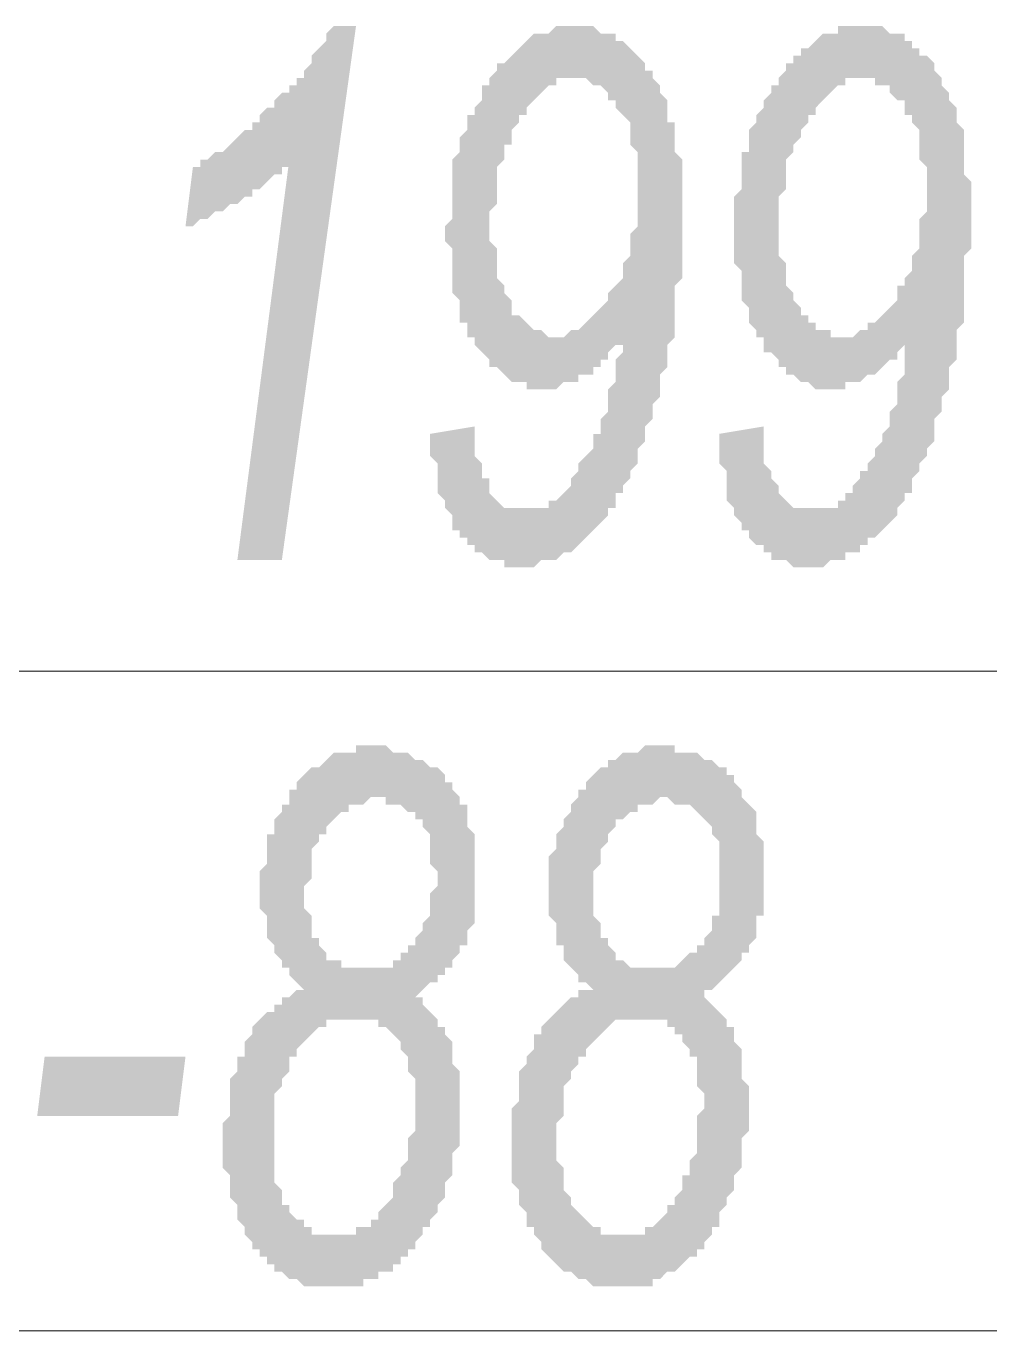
# Model space of a CAD drawing. Header units: millimetres. Extents: x 1372 to 666090, y 1285 to 31551.
# Drawn here: x 630292 to 630834, y 21147 to 21881 of the extents above; entities that cross this region are included whole.
import ezdxf

# ---------------------------------------------------------------- set-up
doc = ezdxf.new("R2010")
doc.units = ezdxf.units.MM
doc.layers.add('PDF _0', color=7, linetype='Continuous')
doc.layers.add('PDF _75-АЗ Штамп', color=7, linetype='Continuous')

msp = doc.modelspace()

# ---------------------------------------------------------------- hatches: boundary and pattern name
at = {"layer": 'PDF _75-АЗ Штамп', "transparency": 33554559}
msp.add_hatch(color=256, dxfattribs=at).paths.add_polyline_path([(630411.1, 21580.34), (630440.3, 21805.59), (630440.3, 21805.59), (630440.3, 21801.42), (630436.13, 21801.42), (630436.13, 21797.25), (630431.95, 21797.25), (630427.78, 21793.08), (630427.78, 21793.08), (630423.61, 21788.91), (630423.61, 21788.91), (630419.44, 21788.91), (630419.44, 21784.74), (630415.27, 21784.74), (630411.1, 21780.57), (630411.1, 21780.57), (630406.93, 21780.57), (630402.75, 21776.39), (630402.75, 21776.39), (630398.58, 21776.39), (630394.41, 21772.22), (630390.24, 21772.22), (630390.24, 21772.22), (630386.07, 21768.05), (630381.9, 21768.05), (630386.07, 21801.42), (630390.24, 21801.42), (630390.24, 21805.59), (630394.41, 21805.59), (630398.58, 21809.77), (630398.58, 21809.77), (630402.75, 21809.77), (630406.93, 21813.94), (630406.93, 21813.94), (630411.1, 21818.11), (630411.1, 21818.11), (630415.27, 21822.28), (630419.44, 21822.28), (630419.44, 21826.45), (630423.61, 21826.45), (630423.61, 21830.62), (630427.78, 21834.79), (630431.95, 21834.79), (630431.95, 21838.97), (630436.13, 21843.14), (630440.3, 21843.14), (630440.3, 21847.31), (630444.47, 21847.31), (630444.47, 21851.48), (630448.64, 21851.48), (630448.64, 21855.65), (630452.81, 21859.82), (630452.81, 21859.82), (630452.81, 21859.82), (630452.81, 21863.99), (630456.98, 21868.17), (630456.98, 21868.17), (630461.15, 21872.34), (630461.15, 21876.51), (630465.33, 21880.68), (630465.33, 21880.68), (630477.84, 21880.68), (630436.13, 21580.34)])
h = msp.add_hatch(color=256, dxfattribs=at)
h.paths.add_polyline_path([(630519.55, 21651.25), (630544.58, 21655.42), (630544.58, 21647.08), (630544.58, 21642.91), (630544.58, 21638.74), (630548.75, 21634.57), (630548.75, 21630.4), (630548.75, 21626.22), (630552.92, 21626.22), (630552.92, 21622.05), (630552.92, 21617.88), (630552.92, 21617.88), (630557.1, 21613.71), (630557.1, 21613.71), (630561.27, 21609.54), (630565.44, 21609.54), (630565.44, 21609.54), (630569.61, 21609.54), (630573.78, 21609.54), (630573.78, 21609.54), (630573.78, 21609.54), (630577.95, 21609.54), (630582.12, 21609.54), (630582.12, 21609.54), (630586.3, 21609.54), (630586.3, 21613.71), (630590.47, 21613.71), (630594.64, 21617.88), (630594.64, 21617.88), (630598.81, 21622.05), (630598.81, 21626.22), (630602.98, 21630.4), (630602.98, 21630.4), (630602.98, 21634.57), (630607.15, 21638.74), (630607.15, 21638.74), (630611.32, 21642.91), (630611.32, 21647.08), (630611.32, 21651.25), (630615.5, 21651.25), (630615.5, 21655.42), (630615.5, 21659.6), (630619.67, 21663.77), (630619.67, 21667.94), (630619.67, 21672.11), (630619.67, 21676.28), (630623.84, 21680.45), (630623.84, 21684.62), (630623.84, 21688.8), (630623.84, 21692.97), (630628.01, 21697.14), (630628.01, 21701.31), (630628.01, 21701.31), (630623.84, 21701.31), (630619.67, 21697.14), (630619.67, 21692.97), (630615.5, 21692.97), (630615.5, 21688.8), (630611.32, 21688.8), (630611.32, 21684.62), (630607.15, 21684.62), (630602.98, 21684.62), (630602.98, 21684.62), (630602.98, 21680.45), (630598.81, 21680.45), (630594.64, 21680.45), (630594.64, 21680.45), (630590.47, 21676.28), (630586.3, 21676.28), (630586.3, 21676.28), (630582.12, 21676.28), (630582.12, 21676.28), (630577.95, 21676.28), (630573.78, 21676.28), (630573.78, 21680.45), (630569.61, 21680.45), (630565.44, 21680.45), (630565.44, 21680.45), (630561.27, 21684.62), (630561.27, 21684.62), (630557.1, 21688.8), (630552.92, 21688.8), (630552.92, 21692.97), (630548.75, 21697.14), (630548.75, 21697.14), (630548.75, 21697.14), (630544.58, 21701.31), (630544.58, 21705.48), (630540.41, 21705.48), (630540.41, 21709.65), (630540.41, 21713.82), (630536.24, 21713.82), (630536.24, 21718), (630536.24, 21722.17), (630536.24, 21726.34), (630532.07, 21730.51), (630532.07, 21734.68), (630532.07, 21738.85), (630532.07, 21743.02), (630532.07, 21747.2), (630532.07, 21751.37), (630532.07, 21755.54), (630527.9, 21759.71), (630527.9, 21763.88), (630527.9, 21763.88), (630527.9, 21768.05), (630532.07, 21772.22), (630532.07, 21776.39), (630532.07, 21780.57), (630532.07, 21784.74), (630532.07, 21788.91), (630532.07, 21793.08), (630532.07, 21797.25), (630532.07, 21801.42), (630532.07, 21805.59), (630536.24, 21809.77), (630536.24, 21809.77), (630536.24, 21813.94), (630536.24, 21818.11), (630540.41, 21822.28), (630540.41, 21826.45), (630540.41, 21830.62), (630544.58, 21830.62), (630544.58, 21834.79), (630548.75, 21838.97), (630548.75, 21843.14), (630548.75, 21847.31), (630552.92, 21847.31), (630552.92, 21851.48), (630552.92, 21851.48), (630557.1, 21855.65), (630557.1, 21859.82), (630561.27, 21859.82), (630565.44, 21863.99), (630565.44, 21863.99), (630569.61, 21868.17), (630569.61, 21868.17), (630573.78, 21872.34), (630573.78, 21872.34), (630577.95, 21876.51), (630582.12, 21876.51), (630582.12, 21876.51), (630586.3, 21876.51), (630590.47, 21880.68), (630590.47, 21880.68), (630594.64, 21880.68), (630598.81, 21880.68), (630598.81, 21880.68), (630602.98, 21880.68), (630602.98, 21880.68), (630607.15, 21880.68), (630611.32, 21880.68), (630611.32, 21880.68), (630615.5, 21876.51), (630619.67, 21876.51), (630619.67, 21876.51), (630623.84, 21876.51), (630623.84, 21872.34), (630628.01, 21872.34), (630632.18, 21868.17), (630632.18, 21868.17), (630636.35, 21863.99), (630636.35, 21863.99), (630640.52, 21859.82), (630640.52, 21855.65), (630644.7, 21855.65), (630644.7, 21851.48), (630644.7, 21851.48), (630648.87, 21847.31), (630648.87, 21843.14), (630648.87, 21843.14), (630653.04, 21838.97), (630653.04, 21834.79), (630653.04, 21830.62), (630653.04, 21826.45), (630657.21, 21826.45), (630657.21, 21822.28), (630657.21, 21818.11), (630657.21, 21813.94), (630657.21, 21809.77), (630661.38, 21805.59), (630661.38, 21801.42), (630661.38, 21797.25), (630661.38, 21793.08), (630661.38, 21788.91), (630661.38, 21784.74), (630661.38, 21776.39), (630661.38, 21776.39), (630661.38, 21772.22), (630661.38, 21768.05), (630661.38, 21763.88), (630661.38, 21759.71), (630661.38, 21755.54), (630661.38, 21751.37), (630661.38, 21747.2), (630661.38, 21743.02), (630661.38, 21738.85), (630657.21, 21734.68), (630657.21, 21730.51), (630657.21, 21726.34), (630657.21, 21722.17), (630657.21, 21718), (630657.21, 21713.82), (630657.21, 21709.65), (630657.21, 21705.48), (630653.04, 21701.31), (630653.04, 21697.14), (630653.04, 21692.97), (630653.04, 21692.97), (630653.04, 21688.8), (630648.87, 21684.62), (630648.87, 21680.45), (630648.87, 21676.28), (630648.87, 21672.11), (630644.7, 21667.94), (630644.7, 21663.77), (630644.7, 21659.6), (630640.52, 21655.42), (630640.52, 21651.25), (630640.52, 21647.08), (630636.35, 21642.91), (630636.35, 21638.74), (630636.35, 21634.57), (630632.18, 21630.4), (630632.18, 21630.4), (630632.18, 21626.22), (630628.01, 21622.05), (630628.01, 21617.88), (630623.84, 21617.88), (630623.84, 21613.71), (630623.84, 21609.54), (630619.67, 21609.54), (630619.67, 21605.37), (630615.5, 21601.2), (630615.5, 21601.2), (630611.32, 21597.03), (630611.32, 21597.03), (630611.32, 21597.03), (630607.15, 21592.85), (630607.15, 21592.85), (630602.98, 21588.68), (630602.98, 21588.68), (630598.81, 21584.51), (630594.64, 21584.51), (630594.64, 21584.51), (630590.47, 21580.34), (630586.3, 21580.34), (630586.3, 21580.34), (630582.12, 21580.34), (630577.95, 21576.17), (630577.95, 21576.17), (630573.78, 21576.17), (630569.61, 21576.17), (630569.61, 21576.17), (630569.61, 21576.17), (630565.44, 21576.17), (630561.27, 21576.17), (630561.27, 21580.34), (630557.1, 21580.34), (630552.92, 21580.34), (630552.92, 21580.34), (630548.75, 21584.51), (630544.58, 21584.51), (630544.58, 21588.68), (630540.41, 21588.68), (630540.41, 21592.85), (630536.24, 21592.85), (630536.24, 21597.03), (630532.07, 21597.03), (630532.07, 21601.2), (630532.07, 21605.37), (630527.9, 21609.54), (630527.9, 21609.54), (630527.9, 21613.71), (630523.72, 21617.88), (630523.72, 21622.05), (630523.72, 21626.22), (630523.72, 21630.4), (630523.72, 21634.57), (630519.55, 21638.74), (630519.55, 21642.91), (630519.55, 21647.08), (630519.55, 21651.25)], flags=0)
h.paths.add_polyline_path([(630552.92, 21768.05), (630552.92, 21763.88), (630552.92, 21759.71), (630557.1, 21755.54), (630557.1, 21751.37), (630557.1, 21747.2), (630557.1, 21743.02), (630557.1, 21738.85), (630561.27, 21734.68), (630561.27, 21730.51), (630561.27, 21730.51), (630565.44, 21726.34), (630565.44, 21722.17), (630565.44, 21718), (630569.61, 21718), (630573.78, 21713.82), (630573.78, 21713.82), (630577.95, 21709.65), (630577.95, 21709.65), (630582.12, 21709.65), (630586.3, 21705.48), (630586.3, 21705.48), (630590.47, 21705.48), (630590.47, 21705.48), (630590.47, 21705.48), (630594.64, 21705.48), (630598.81, 21709.65), (630598.81, 21709.65), (630602.98, 21709.65), (630607.15, 21713.82), (630607.15, 21713.82), (630611.32, 21718), (630611.32, 21718), (630615.5, 21722.17), (630615.5, 21722.17), (630619.67, 21726.34), (630619.67, 21730.51), (630623.84, 21734.68), (630623.84, 21734.68), (630628.01, 21738.85), (630628.01, 21743.02), (630628.01, 21747.2), (630632.18, 21751.37), (630632.18, 21755.54), (630632.18, 21759.71), (630632.18, 21763.88), (630636.35, 21768.05), (630636.35, 21772.22), (630636.35, 21776.39), (630636.35, 21780.57), (630636.35, 21784.74), (630636.35, 21788.91), (630636.35, 21788.91), (630636.35, 21793.08), (630636.35, 21797.25), (630636.35, 21801.42), (630636.35, 21805.59), (630636.35, 21809.77), (630632.18, 21813.94), (630632.18, 21818.11), (630632.18, 21822.28), (630632.18, 21826.45), (630628.01, 21830.62), (630628.01, 21830.62), (630623.84, 21834.79), (630623.84, 21838.97), (630619.67, 21838.97), (630619.67, 21843.14), (630619.67, 21843.14), (630615.5, 21847.31), (630611.32, 21847.31), (630611.32, 21847.31), (630607.15, 21851.48), (630602.98, 21851.48), (630602.98, 21851.48), (630598.81, 21851.48), (630598.81, 21851.48), (630594.64, 21851.48), (630590.47, 21851.48), (630590.47, 21847.31), (630586.3, 21847.31), (630582.12, 21843.14), (630582.12, 21843.14), (630582.12, 21843.14), (630577.95, 21838.97), (630577.95, 21838.97), (630573.78, 21834.79), (630573.78, 21830.62), (630569.61, 21830.62), (630569.61, 21826.45), (630569.61, 21826.45), (630565.44, 21822.28), (630565.44, 21818.11), (630565.44, 21813.94), (630561.27, 21813.94), (630561.27, 21809.77), (630561.27, 21805.59), (630557.1, 21801.42), (630557.1, 21797.25), (630557.1, 21793.08), (630557.1, 21788.91), (630557.1, 21784.74), (630557.1, 21780.57), (630552.92, 21776.39), (630552.92, 21772.22), (630552.92, 21768.05), (630552.92, 21768.05)], flags=0)
h = msp.add_hatch(color=256, dxfattribs=at)
h.paths.add_polyline_path([(630682.24, 21651.25), (630707.27, 21655.42), (630707.27, 21647.08), (630707.27, 21642.91), (630707.27, 21638.74), (630707.27, 21634.57), (630711.44, 21630.4), (630711.44, 21626.22), (630711.44, 21626.22), (630715.61, 21622.05), (630715.61, 21617.88), (630715.61, 21617.88), (630719.78, 21613.71), (630719.78, 21613.71), (630723.95, 21609.54), (630723.95, 21609.54), (630728.12, 21609.54), (630732.29, 21609.54), (630732.29, 21609.54), (630732.29, 21609.54), (630736.47, 21609.54), (630740.64, 21609.54), (630740.64, 21609.54), (630744.81, 21609.54), (630748.98, 21609.54), (630748.98, 21613.71), (630753.15, 21613.71), (630753.15, 21617.88), (630757.32, 21617.88), (630757.32, 21622.05), (630761.49, 21626.22), (630761.49, 21630.4), (630765.67, 21630.4), (630765.67, 21634.57), (630769.84, 21638.74), (630769.84, 21638.74), (630769.84, 21642.91), (630774.01, 21647.08), (630774.01, 21651.25), (630774.01, 21651.25), (630778.18, 21655.42), (630778.18, 21659.6), (630778.18, 21663.77), (630782.35, 21667.94), (630782.35, 21672.11), (630782.35, 21676.28), (630782.35, 21680.45), (630786.52, 21684.62), (630786.52, 21688.8), (630786.52, 21692.97), (630786.52, 21697.14), (630786.52, 21701.31), (630790.69, 21701.31), (630786.52, 21701.31), (630782.35, 21697.14), (630782.35, 21692.97), (630778.18, 21692.97), (630774.01, 21688.8), (630774.01, 21688.8), (630769.84, 21684.62), (630769.84, 21684.62), (630765.67, 21684.62), (630765.67, 21684.62), (630761.49, 21680.45), (630761.49, 21680.45), (630757.32, 21680.45), (630753.15, 21680.45), (630753.15, 21676.28), (630748.98, 21676.28), (630744.81, 21676.28), (630744.81, 21676.28), (630740.64, 21676.28), (630740.64, 21676.28), (630736.47, 21676.28), (630732.29, 21680.45), (630732.29, 21680.45), (630728.12, 21680.45), (630728.12, 21680.45), (630723.95, 21684.62), (630719.78, 21684.62), (630719.78, 21688.8), (630715.61, 21688.8), (630715.61, 21692.97), (630711.44, 21697.14), (630711.44, 21697.14), (630707.27, 21697.14), (630707.27, 21701.31), (630707.27, 21705.48), (630703.09, 21705.48), (630703.09, 21709.65), (630698.92, 21713.82), (630698.92, 21713.82), (630698.92, 21718), (630698.92, 21722.17), (630694.75, 21726.34), (630694.75, 21730.51), (630694.75, 21734.68), (630694.75, 21738.85), (630694.75, 21743.02), (630690.58, 21747.2), (630690.58, 21751.37), (630690.58, 21755.54), (630690.58, 21759.71), (630690.58, 21763.88), (630690.58, 21763.88), (630690.58, 21768.05), (630690.58, 21772.22), (630690.58, 21776.39), (630690.58, 21780.57), (630690.58, 21784.74), (630694.75, 21788.91), (630694.75, 21793.08), (630694.75, 21797.25), (630694.75, 21801.42), (630694.75, 21805.59), (630694.75, 21809.77), (630698.92, 21809.77), (630698.92, 21813.94), (630698.92, 21818.11), (630698.92, 21822.28), (630703.09, 21826.45), (630703.09, 21830.62), (630703.09, 21830.62), (630707.27, 21834.79), (630707.27, 21838.97), (630711.44, 21843.14), (630711.44, 21847.31), (630715.61, 21847.31), (630715.61, 21851.48), (630715.61, 21851.48), (630719.78, 21855.65), (630719.78, 21859.82), (630723.95, 21859.82), (630723.95, 21863.99), (630728.12, 21863.99), (630728.12, 21868.17), (630732.29, 21868.17), (630736.47, 21872.34), (630736.47, 21872.34), (630740.64, 21876.51), (630740.64, 21876.51), (630744.81, 21876.51), (630748.98, 21876.51), (630748.98, 21880.68), (630753.15, 21880.68), (630757.32, 21880.68), (630757.32, 21880.68), (630761.49, 21880.68), (630761.49, 21880.68), (630765.67, 21880.68), (630769.84, 21880.68), (630769.84, 21880.68), (630774.01, 21880.68), (630778.18, 21876.51), (630778.18, 21876.51), (630782.35, 21876.51), (630786.52, 21876.51), (630786.52, 21872.34), (630790.69, 21872.34), (630790.69, 21868.17), (630794.87, 21868.17), (630794.87, 21863.99), (630799.04, 21863.99), (630803.21, 21859.82), (630803.21, 21855.65), (630803.21, 21855.65), (630807.38, 21851.48), (630807.38, 21851.48), (630807.38, 21847.31), (630811.55, 21843.14), (630811.55, 21843.14), (630811.55, 21838.97), (630815.72, 21834.79), (630815.72, 21830.62), (630815.72, 21826.45), (630815.72, 21826.45), (630819.89, 21822.28), (630819.89, 21818.11), (630819.89, 21813.94), (630819.89, 21809.77), (630819.89, 21805.59), (630819.89, 21801.42), (630819.89, 21797.25), (630824.06, 21793.08), (630824.06, 21788.91), (630824.06, 21784.74), (630824.06, 21776.39), (630824.06, 21776.39), (630824.06, 21772.22), (630824.06, 21768.05), (630824.06, 21763.88), (630824.06, 21759.71), (630824.06, 21755.54), (630819.89, 21751.37), (630819.89, 21747.2), (630819.89, 21743.02), (630819.89, 21738.85), (630819.89, 21734.68), (630819.89, 21730.51), (630819.89, 21726.34), (630819.89, 21722.17), (630819.89, 21718), (630819.89, 21713.82), (630815.72, 21709.65), (630815.72, 21705.48), (630815.72, 21701.31), (630815.72, 21697.14), (630815.72, 21692.97), (630815.72, 21692.97), (630811.55, 21688.8), (630811.55, 21684.62), (630811.55, 21680.45), (630811.55, 21676.28), (630807.38, 21672.11), (630807.38, 21667.94), (630807.38, 21663.77), (630803.21, 21659.6), (630803.21, 21655.42), (630803.21, 21651.25), (630803.21, 21647.08), (630799.04, 21642.91), (630799.04, 21638.74), (630794.87, 21634.57), (630794.87, 21630.4), (630794.87, 21630.4), (630790.69, 21626.22), (630790.69, 21622.05), (630790.69, 21617.88), (630786.52, 21617.88), (630786.52, 21613.71), (630782.35, 21609.54), (630782.35, 21609.54), (630782.35, 21605.37), (630778.18, 21601.2), (630778.18, 21601.2), (630774.01, 21597.03), (630774.01, 21597.03), (630774.01, 21597.03), (630769.84, 21592.85), (630765.67, 21592.85), (630765.67, 21588.68), (630761.49, 21588.68), (630761.49, 21584.51), (630757.32, 21584.51), (630753.15, 21584.51), (630753.15, 21580.34), (630748.98, 21580.34), (630748.98, 21580.34), (630744.81, 21580.34), (630740.64, 21576.17), (630740.64, 21576.17), (630736.47, 21576.17), (630732.29, 21576.17), (630732.29, 21576.17), (630728.12, 21576.17), (630728.12, 21576.17), (630723.95, 21576.17), (630719.78, 21580.34), (630719.78, 21580.34), (630715.61, 21580.34), (630711.44, 21580.34), (630711.44, 21584.51), (630707.27, 21584.51), (630707.27, 21588.68), (630703.09, 21588.68), (630698.92, 21592.85), (630698.92, 21592.85), (630698.92, 21597.03), (630694.75, 21597.03), (630694.75, 21601.2), (630690.58, 21605.37), (630690.58, 21609.54), (630690.58, 21609.54), (630686.41, 21613.71), (630686.41, 21617.88), (630686.41, 21622.05), (630686.41, 21626.22), (630686.41, 21630.4), (630682.24, 21634.57), (630682.24, 21638.74), (630682.24, 21642.91), (630682.24, 21647.08), (630682.24, 21651.25)], flags=0)
h.paths.add_polyline_path([(630715.61, 21768.05), (630715.61, 21763.88), (630715.61, 21759.71), (630715.61, 21755.54), (630715.61, 21751.37), (630719.78, 21747.2), (630719.78, 21743.02), (630719.78, 21738.85), (630719.78, 21734.68), (630723.95, 21730.51), (630723.95, 21730.51), (630723.95, 21726.34), (630728.12, 21722.17), (630728.12, 21718), (630732.29, 21718), (630732.29, 21713.82), (630736.47, 21713.82), (630736.47, 21709.65), (630740.64, 21709.65), (630744.81, 21709.65), (630744.81, 21705.48), (630748.98, 21705.48), (630753.15, 21705.48), (630753.15, 21705.48), (630753.15, 21705.48), (630757.32, 21705.48), (630761.49, 21709.65), (630761.49, 21709.65), (630765.67, 21709.65), (630765.67, 21713.82), (630769.84, 21713.82), (630774.01, 21718), (630774.01, 21718), (630778.18, 21722.17), (630778.18, 21722.17), (630782.35, 21726.34), (630782.35, 21730.51), (630782.35, 21734.68), (630786.52, 21734.68), (630786.52, 21738.85), (630790.69, 21743.02), (630790.69, 21747.2), (630790.69, 21751.37), (630794.87, 21755.54), (630794.87, 21759.71), (630794.87, 21763.88), (630794.87, 21768.05), (630794.87, 21772.22), (630799.04, 21776.39), (630799.04, 21780.57), (630799.04, 21784.74), (630799.04, 21788.91), (630799.04, 21788.91), (630799.04, 21793.08), (630799.04, 21797.25), (630799.04, 21801.42), (630794.87, 21805.59), (630794.87, 21809.77), (630794.87, 21813.94), (630794.87, 21818.11), (630794.87, 21822.28), (630790.69, 21826.45), (630790.69, 21830.62), (630786.52, 21830.62), (630786.52, 21834.79), (630786.52, 21838.97), (630782.35, 21838.97), (630778.18, 21843.14), (630778.18, 21843.14), (630778.18, 21847.31), (630774.01, 21847.31), (630769.84, 21847.31), (630769.84, 21851.48), (630765.67, 21851.48), (630761.49, 21851.48), (630761.49, 21851.48), (630761.49, 21851.48), (630757.32, 21851.48), (630753.15, 21851.48), (630753.15, 21847.31), (630748.98, 21847.31), (630744.81, 21843.14), (630744.81, 21843.14), (630744.81, 21843.14), (630740.64, 21838.97), (630740.64, 21838.97), (630736.47, 21834.79), (630736.47, 21830.62), (630732.29, 21830.62), (630732.29, 21826.45), (630732.29, 21826.45), (630728.12, 21822.28), (630728.12, 21818.11), (630723.95, 21813.94), (630723.95, 21813.94), (630723.95, 21809.77), (630719.78, 21805.59), (630719.78, 21801.42), (630719.78, 21797.25), (630719.78, 21793.08), (630719.78, 21788.91), (630715.61, 21784.74), (630715.61, 21780.57), (630715.61, 21776.39), (630715.61, 21772.22), (630715.61, 21768.05), (630715.61, 21768.05)], flags=0)
h = msp.add_hatch(color=256, dxfattribs=at)
h.paths.add_polyline_path([(630448.64, 21338.4), (630444.47, 21342.57), (630444.47, 21342.57), (630440.3, 21346.74), (630440.3, 21350.91), (630436.13, 21350.91), (630436.13, 21355.08), (630431.95, 21359.26), (630431.95, 21363.43), (630431.95, 21363.43), (630427.78, 21367.6), (630427.78, 21371.77), (630427.78, 21375.94), (630427.78, 21380.11), (630423.61, 21384.28), (630423.61, 21384.28), (630423.61, 21388.46), (630423.61, 21392.63), (630423.61, 21396.8), (630423.61, 21400.97), (630423.61, 21405.14), (630427.78, 21409.31), (630427.78, 21413.48), (630427.78, 21417.66), (630427.78, 21421.83), (630427.78, 21426), (630431.95, 21426), (630431.95, 21430.17), (630431.95, 21434.34), (630436.13, 21438.51), (630436.13, 21442.68), (630440.3, 21442.68), (630440.3, 21446.85), (630440.3, 21451.03), (630444.47, 21451.03), (630444.47, 21455.2), (630448.64, 21459.37), (630448.64, 21459.37), (630452.81, 21463.54), (630456.98, 21463.54), (630456.98, 21463.54), (630461.15, 21467.71), (630461.15, 21467.71), (630465.33, 21471.88), (630469.5, 21471.88), (630469.5, 21471.88), (630473.67, 21471.88), (630477.84, 21471.88), (630477.84, 21476.05), (630482.01, 21476.05), (630486.18, 21476.05), (630486.18, 21476.05), (630490.35, 21476.05), (630494.53, 21476.05), (630498.7, 21471.88), (630498.7, 21471.88), (630502.87, 21471.88), (630507.04, 21471.88), (630507.04, 21471.88), (630511.21, 21467.71), (630515.38, 21467.71), (630515.38, 21467.71), (630519.55, 21463.54), (630519.55, 21463.54), (630523.72, 21463.54), (630527.9, 21459.37), (630527.9, 21459.37), (630527.9, 21455.2), (630532.07, 21455.2), (630532.07, 21451.03), (630536.24, 21446.85), (630536.24, 21442.68), (630540.41, 21442.68), (630540.41, 21438.51), (630540.41, 21434.34), (630540.41, 21430.17), (630544.58, 21426), (630544.58, 21421.83), (630544.58, 21421.83), (630544.58, 21417.66), (630544.58, 21413.48), (630544.58, 21409.31), (630544.58, 21405.14), (630544.58, 21400.97), (630544.58, 21396.8), (630544.58, 21392.63), (630544.58, 21388.46), (630544.58, 21384.28), (630544.58, 21380.11), (630544.58, 21380.11), (630544.58, 21375.94), (630540.41, 21371.77), (630540.41, 21367.6), (630540.41, 21363.43), (630536.24, 21363.43), (630536.24, 21359.26), (630536.24, 21359.26), (630532.07, 21355.08), (630532.07, 21350.91), (630527.9, 21350.91), (630527.9, 21346.74), (630523.72, 21346.74), (630523.72, 21342.57), (630519.55, 21342.57), (630515.38, 21338.4), (630515.38, 21338.4), (630511.21, 21334.23), (630515.38, 21334.23), (630515.38, 21330.06), (630519.55, 21325.88), (630519.55, 21325.88), (630523.72, 21321.71), (630523.72, 21317.54), (630527.9, 21317.54), (630527.9, 21313.37), (630527.9, 21313.37), (630532.07, 21309.2), (630532.07, 21305.03), (630532.07, 21300.86), (630532.07, 21296.68), (630536.24, 21292.51), (630536.24, 21288.34), (630536.24, 21284.17), (630536.24, 21280), (630536.24, 21275.83), (630536.24, 21271.66), (630536.24, 21267.49), (630536.24, 21263.31), (630536.24, 21263.31), (630536.24, 21259.14), (630536.24, 21254.97), (630536.24, 21250.8), (630532.07, 21246.63), (630532.07, 21242.46), (630532.07, 21238.29), (630532.07, 21234.11), (630527.9, 21229.94), (630527.9, 21225.77), (630527.9, 21225.77), (630527.9, 21221.6), (630523.72, 21217.43), (630523.72, 21213.26), (630519.55, 21209.09), (630519.55, 21204.91), (630515.38, 21204.91), (630515.38, 21200.74), (630515.38, 21200.74), (630511.21, 21196.57), (630511.21, 21192.4), (630507.04, 21192.4), (630507.04, 21188.23), (630502.87, 21188.23), (630502.87, 21184.06), (630498.7, 21184.06), (630498.7, 21179.89), (630494.53, 21179.89), (630490.35, 21179.89), (630490.35, 21175.71), (630486.18, 21175.71), (630482.01, 21175.71), (630482.01, 21171.54), (630477.84, 21171.54), (630473.67, 21171.54), (630473.67, 21171.54), (630469.5, 21171.54), (630465.33, 21171.54), (630465.33, 21171.54), (630461.15, 21171.54), (630456.98, 21171.54), (630452.81, 21171.54), (630452.81, 21171.54), (630448.64, 21171.54), (630444.47, 21175.71), (630444.47, 21175.71), (630440.3, 21175.71), (630436.13, 21179.89), (630436.13, 21179.89), (630431.95, 21179.89), (630431.95, 21184.06), (630427.78, 21184.06), (630427.78, 21188.23), (630423.61, 21188.23), (630423.61, 21192.4), (630419.44, 21192.4), (630419.44, 21196.57), (630415.27, 21200.74), (630415.27, 21204.91), (630415.27, 21204.91), (630411.1, 21209.09), (630411.1, 21213.26), (630411.1, 21217.43), (630406.93, 21221.6), (630406.93, 21225.77), (630406.93, 21225.77), (630406.93, 21229.94), (630406.93, 21234.11), (630402.75, 21238.29), (630402.75, 21242.46), (630402.75, 21246.63), (630402.75, 21250.8), (630402.75, 21254.97), (630402.75, 21259.14), (630402.75, 21263.31), (630406.93, 21267.49), (630406.93, 21271.66), (630406.93, 21275.83), (630406.93, 21280), (630406.93, 21284.17), (630406.93, 21288.34), (630411.1, 21292.51), (630411.1, 21296.68), (630411.1, 21300.86), (630415.27, 21300.86), (630415.27, 21305.03), (630415.27, 21309.2), (630419.44, 21313.37), (630419.44, 21313.37), (630419.44, 21317.54), (630423.61, 21321.71), (630423.61, 21321.71), (630427.78, 21325.88), (630431.95, 21325.88), (630431.95, 21330.06), (630436.13, 21330.06), (630436.13, 21334.23), (630440.3, 21334.23), (630444.47, 21338.4), (630444.47, 21338.4), (630448.64, 21338.4)], flags=0)
h.paths.add_polyline_path([(630448.64, 21392.63), (630448.64, 21388.46), (630448.64, 21384.28), (630452.81, 21380.11), (630452.81, 21375.94), (630452.81, 21371.77), (630452.81, 21367.6), (630456.98, 21367.6), (630456.98, 21363.43), (630456.98, 21363.43), (630461.15, 21359.26), (630461.15, 21355.08), (630465.33, 21355.08), (630469.5, 21355.08), (630469.5, 21350.91), (630473.67, 21350.91), (630477.84, 21350.91), (630477.84, 21350.91), (630482.01, 21350.91), (630482.01, 21350.91), (630486.18, 21350.91), (630490.35, 21350.91), (630490.35, 21350.91), (630494.53, 21350.91), (630498.7, 21350.91), (630498.7, 21355.08), (630502.87, 21355.08), (630502.87, 21359.26), (630507.04, 21359.26), (630507.04, 21363.43), (630511.21, 21363.43), (630511.21, 21363.43), (630511.21, 21367.6), (630515.38, 21371.77), (630515.38, 21375.94), (630519.55, 21380.11), (630519.55, 21380.11), (630519.55, 21384.28), (630519.55, 21388.46), (630519.55, 21392.63), (630523.72, 21396.8), (630523.72, 21400.97), (630523.72, 21400.97), (630523.72, 21405.14), (630519.55, 21409.31), (630519.55, 21413.48), (630519.55, 21417.66), (630519.55, 21421.83), (630519.55, 21426), (630515.38, 21430.17), (630515.38, 21434.34), (630515.38, 21434.34), (630511.21, 21434.34), (630511.21, 21438.51), (630507.04, 21438.51), (630502.87, 21442.68), (630502.87, 21442.68), (630498.7, 21442.68), (630494.53, 21442.68), (630494.53, 21446.85), (630490.35, 21446.85), (630490.35, 21446.85), (630486.18, 21446.85), (630482.01, 21442.68), (630482.01, 21442.68), (630477.84, 21442.68), (630473.67, 21442.68), (630473.67, 21438.51), (630469.5, 21438.51), (630469.5, 21438.51), (630465.33, 21434.34), (630465.33, 21434.34), (630461.15, 21430.17), (630461.15, 21426), (630456.98, 21426), (630456.98, 21421.83), (630452.81, 21417.66), (630452.81, 21417.66), (630452.81, 21413.48), (630452.81, 21409.31), (630452.81, 21405.14), (630452.81, 21400.97), (630448.64, 21396.8), (630448.64, 21392.63), (630448.64, 21392.63)], flags=0)
h.paths.add_polyline_path([(630431.95, 21250.8), (630431.95, 21246.63), (630431.95, 21242.46), (630431.95, 21238.29), (630431.95, 21234.11), (630431.95, 21229.94), (630436.13, 21225.77), (630436.13, 21225.77), (630436.13, 21221.6), (630436.13, 21217.43), (630440.3, 21217.43), (630440.3, 21213.26), (630444.47, 21209.09), (630444.47, 21209.09), (630448.64, 21209.09), (630448.64, 21204.91), (630452.81, 21204.91), (630452.81, 21200.74), (630456.98, 21200.74), (630461.15, 21200.74), (630461.15, 21200.74), (630465.33, 21200.74), (630465.33, 21200.74), (630469.5, 21200.74), (630473.67, 21200.74), (630473.67, 21200.74), (630477.84, 21200.74), (630477.84, 21204.91), (630482.01, 21204.91), (630486.18, 21204.91), (630486.18, 21209.09), (630490.35, 21209.09), (630490.35, 21213.26), (630494.53, 21217.43), (630494.53, 21217.43), (630498.7, 21221.6), (630498.7, 21225.77), (630498.7, 21229.94), (630502.87, 21234.11), (630502.87, 21234.11), (630502.87, 21238.29), (630507.04, 21242.46), (630507.04, 21246.63), (630507.04, 21250.8), (630507.04, 21254.97), (630511.21, 21259.14), (630511.21, 21263.31), (630511.21, 21267.49), (630511.21, 21271.66), (630511.21, 21275.83), (630511.21, 21275.83), (630511.21, 21280), (630511.21, 21284.17), (630511.21, 21288.34), (630507.04, 21292.51), (630507.04, 21296.68), (630507.04, 21300.86), (630507.04, 21300.86), (630502.87, 21305.03), (630502.87, 21309.2), (630502.87, 21309.2), (630498.7, 21313.37), (630498.7, 21313.37), (630494.53, 21317.54), (630490.35, 21317.54), (630490.35, 21321.71), (630486.18, 21321.71), (630482.01, 21321.71), (630482.01, 21321.71), (630477.84, 21321.71), (630477.84, 21321.71), (630473.67, 21321.71), (630469.5, 21321.71), (630469.5, 21321.71), (630465.33, 21321.71), (630461.15, 21321.71), (630461.15, 21317.54), (630456.98, 21317.54), (630452.81, 21313.37), (630452.81, 21313.37), (630448.64, 21309.2), (630448.64, 21309.2), (630444.47, 21305.03), (630444.47, 21300.86), (630444.47, 21300.86), (630440.3, 21300.86), (630440.3, 21296.68), (630440.3, 21292.51), (630436.13, 21288.34), (630436.13, 21288.34), (630436.13, 21284.17), (630431.95, 21280), (630431.95, 21275.83), (630431.95, 21271.66), (630431.95, 21267.49), (630431.95, 21263.31), (630431.95, 21259.14), (630431.95, 21254.97), (630431.95, 21250.8), (630431.95, 21250.8)], flags=0)
h = msp.add_hatch(color=256, dxfattribs=at)
h.paths.add_polyline_path([(630611.32, 21338.4), (630607.15, 21342.57), (630602.98, 21342.57), (630602.98, 21346.74), (630598.81, 21350.91), (630598.81, 21350.91), (630594.64, 21355.08), (630594.64, 21359.26), (630594.64, 21363.43), (630590.47, 21363.43), (630590.47, 21367.6), (630590.47, 21371.77), (630590.47, 21375.94), (630586.3, 21380.11), (630586.3, 21384.28), (630586.3, 21384.28), (630586.3, 21388.46), (630586.3, 21392.63), (630586.3, 21396.8), (630586.3, 21400.97), (630586.3, 21405.14), (630586.3, 21409.31), (630586.3, 21413.48), (630590.47, 21417.66), (630590.47, 21421.83), (630590.47, 21426), (630590.47, 21426), (630594.64, 21430.17), (630594.64, 21434.34), (630598.81, 21438.51), (630598.81, 21442.68), (630598.81, 21442.68), (630602.98, 21446.85), (630602.98, 21451.03), (630607.15, 21451.03), (630607.15, 21455.2), (630611.32, 21459.37), (630611.32, 21459.37), (630615.5, 21463.54), (630615.5, 21463.54), (630619.67, 21463.54), (630619.67, 21467.71), (630623.84, 21467.71), (630628.01, 21471.88), (630628.01, 21471.88), (630632.18, 21471.88), (630636.35, 21471.88), (630636.35, 21471.88), (630640.52, 21476.05), (630644.7, 21476.05), (630644.7, 21476.05), (630648.87, 21476.05), (630653.04, 21476.05), (630657.21, 21476.05), (630657.21, 21471.88), (630661.38, 21471.88), (630665.55, 21471.88), (630669.72, 21471.88), (630669.72, 21471.88), (630673.89, 21467.71), (630673.89, 21467.71), (630678.07, 21467.71), (630682.24, 21463.54), (630682.24, 21463.54), (630686.41, 21463.54), (630686.41, 21459.37), (630690.58, 21459.37), (630690.58, 21455.2), (630690.58, 21455.2), (630694.75, 21451.03), (630694.75, 21446.85), (630698.92, 21442.68), (630698.92, 21442.68), (630703.09, 21438.51), (630703.09, 21434.34), (630703.09, 21430.17), (630703.09, 21426), (630707.27, 21421.83), (630707.27, 21421.83), (630707.27, 21417.66), (630707.27, 21413.48), (630707.27, 21409.31), (630707.27, 21405.14), (630707.27, 21400.97), (630707.27, 21396.8), (630707.27, 21392.63), (630707.27, 21388.46), (630707.27, 21384.28), (630707.27, 21380.11), (630703.09, 21380.11), (630703.09, 21375.94), (630703.09, 21371.77), (630703.09, 21367.6), (630698.92, 21363.43), (630698.92, 21363.43), (630698.92, 21359.26), (630694.75, 21359.26), (630694.75, 21355.08), (630690.58, 21350.91), (630690.58, 21350.91), (630686.41, 21346.74), (630686.41, 21346.74), (630682.24, 21342.57), (630682.24, 21342.57), (630678.07, 21338.4), (630673.89, 21338.4), (630673.89, 21334.23), (630673.89, 21334.23), (630678.07, 21330.06), (630682.24, 21325.88), (630682.24, 21325.88), (630686.41, 21321.71), (630686.41, 21317.54), (630690.58, 21317.54), (630690.58, 21313.37), (630690.58, 21313.37), (630690.58, 21309.2), (630694.75, 21305.03), (630694.75, 21300.86), (630694.75, 21296.68), (630694.75, 21292.51), (630694.75, 21288.34), (630698.92, 21284.17), (630698.92, 21280), (630698.92, 21275.83), (630698.92, 21271.66), (630698.92, 21267.49), (630698.92, 21263.31), (630698.92, 21263.31), (630698.92, 21259.14), (630694.75, 21254.97), (630694.75, 21250.8), (630694.75, 21246.63), (630694.75, 21242.46), (630694.75, 21238.29), (630690.58, 21234.11), (630690.58, 21229.94), (630690.58, 21225.77), (630690.58, 21225.77), (630686.41, 21221.6), (630686.41, 21217.43), (630682.24, 21213.26), (630682.24, 21209.09), (630682.24, 21204.91), (630678.07, 21204.91), (630678.07, 21200.74), (630678.07, 21200.74), (630673.89, 21196.57), (630673.89, 21192.4), (630669.72, 21192.4), (630669.72, 21188.23), (630665.55, 21188.23), (630661.38, 21184.06), (630661.38, 21184.06), (630657.21, 21179.89), (630657.21, 21179.89), (630653.04, 21179.89), (630648.87, 21175.71), (630648.87, 21175.71), (630644.7, 21175.71), (630644.7, 21171.54), (630640.52, 21171.54), (630636.35, 21171.54), (630632.18, 21171.54), (630632.18, 21171.54), (630628.01, 21171.54), (630623.84, 21171.54), (630623.84, 21171.54), (630619.67, 21171.54), (630615.5, 21171.54), (630611.32, 21171.54), (630611.32, 21171.54), (630607.15, 21175.71), (630602.98, 21175.71), (630602.98, 21175.71), (630598.81, 21179.89), (630598.81, 21179.89), (630594.64, 21179.89), (630590.47, 21184.06), (630590.47, 21184.06), (630586.3, 21188.23), (630586.3, 21188.23), (630582.12, 21192.4), (630582.12, 21192.4), (630582.12, 21196.57), (630577.95, 21200.74), (630577.95, 21204.91), (630573.78, 21204.91), (630573.78, 21209.09), (630573.78, 21213.26), (630569.61, 21217.43), (630569.61, 21221.6), (630569.61, 21225.77), (630569.61, 21225.77), (630565.44, 21229.94), (630565.44, 21234.11), (630565.44, 21238.29), (630565.44, 21242.46), (630565.44, 21246.63), (630565.44, 21250.8), (630565.44, 21254.97), (630565.44, 21259.14), (630565.44, 21263.31), (630565.44, 21267.49), (630565.44, 21271.66), (630569.61, 21275.83), (630569.61, 21280), (630569.61, 21284.17), (630569.61, 21288.34), (630569.61, 21292.51), (630573.78, 21296.68), (630573.78, 21300.86), (630573.78, 21300.86), (630577.95, 21305.03), (630577.95, 21309.2), (630577.95, 21313.37), (630582.12, 21313.37), (630582.12, 21317.54), (630586.3, 21321.71), (630586.3, 21321.71), (630590.47, 21325.88), (630590.47, 21325.88), (630594.64, 21330.06), (630594.64, 21330.06), (630598.81, 21334.23), (630602.98, 21334.23), (630602.98, 21338.4), (630607.15, 21338.4), (630611.32, 21338.4)], flags=0)
h.paths.add_polyline_path([(630611.32, 21392.63), (630611.32, 21388.46), (630611.32, 21384.28), (630611.32, 21380.11), (630615.5, 21375.94), (630615.5, 21371.77), (630615.5, 21367.6), (630619.67, 21367.6), (630619.67, 21363.43), (630619.67, 21363.43), (630623.84, 21359.26), (630623.84, 21355.08), (630628.01, 21355.08), (630628.01, 21355.08), (630632.18, 21350.91), (630636.35, 21350.91), (630636.35, 21350.91), (630640.52, 21350.91), (630644.7, 21350.91), (630644.7, 21350.91), (630648.87, 21350.91), (630648.87, 21350.91), (630653.04, 21350.91), (630657.21, 21350.91), (630657.21, 21350.91), (630661.38, 21355.08), (630661.38, 21355.08), (630665.55, 21359.26), (630669.72, 21359.26), (630669.72, 21363.43), (630673.89, 21363.43), (630673.89, 21363.43), (630673.89, 21367.6), (630678.07, 21371.77), (630678.07, 21375.94), (630678.07, 21380.11), (630682.24, 21380.11), (630682.24, 21384.28), (630682.24, 21388.46), (630682.24, 21392.63), (630682.24, 21396.8), (630682.24, 21400.97), (630682.24, 21400.97), (630682.24, 21405.14), (630682.24, 21409.31), (630682.24, 21413.48), (630682.24, 21417.66), (630682.24, 21421.83), (630678.07, 21426), (630678.07, 21430.17), (630673.89, 21434.34), (630673.89, 21434.34), (630673.89, 21434.34), (630669.72, 21438.51), (630669.72, 21438.51), (630665.55, 21442.68), (630661.38, 21442.68), (630661.38, 21442.68), (630657.21, 21442.68), (630653.04, 21446.85), (630653.04, 21446.85), (630653.04, 21446.85), (630648.87, 21446.85), (630644.7, 21442.68), (630640.52, 21442.68), (630640.52, 21442.68), (630636.35, 21442.68), (630636.35, 21438.51), (630632.18, 21438.51), (630632.18, 21438.51), (630628.01, 21434.34), (630623.84, 21434.34), (630623.84, 21430.17), (630619.67, 21426), (630619.67, 21426), (630619.67, 21421.83), (630615.5, 21417.66), (630615.5, 21417.66), (630615.5, 21413.48), (630615.5, 21409.31), (630611.32, 21405.14), (630611.32, 21400.97), (630611.32, 21396.8), (630611.32, 21392.63), (630611.32, 21392.63)], flags=0)
h.paths.add_polyline_path([(630590.47, 21250.8), (630590.47, 21246.63), (630590.47, 21242.46), (630594.64, 21238.29), (630594.64, 21234.11), (630594.64, 21229.94), (630594.64, 21225.77), (630594.64, 21225.77), (630598.81, 21221.6), (630598.81, 21217.43), (630598.81, 21217.43), (630602.98, 21213.26), (630607.15, 21209.09), (630607.15, 21209.09), (630607.15, 21209.09), (630611.32, 21204.91), (630615.5, 21204.91), (630615.5, 21200.74), (630619.67, 21200.74), (630623.84, 21200.74), (630623.84, 21200.74), (630628.01, 21200.74), (630628.01, 21200.74), (630632.18, 21200.74), (630632.18, 21200.74), (630636.35, 21200.74), (630640.52, 21200.74), (630640.52, 21204.91), (630644.7, 21204.91), (630644.7, 21204.91), (630648.87, 21209.09), (630648.87, 21209.09), (630653.04, 21213.26), (630653.04, 21217.43), (630657.21, 21217.43), (630657.21, 21221.6), (630661.38, 21225.77), (630661.38, 21229.94), (630661.38, 21234.11), (630665.55, 21234.11), (630665.55, 21238.29), (630665.55, 21242.46), (630669.72, 21246.63), (630669.72, 21250.8), (630669.72, 21254.97), (630669.72, 21259.14), (630669.72, 21263.31), (630669.72, 21267.49), (630673.89, 21271.66), (630673.89, 21275.83), (630673.89, 21275.83), (630673.89, 21280), (630669.72, 21284.17), (630669.72, 21288.34), (630669.72, 21292.51), (630669.72, 21296.68), (630669.72, 21300.86), (630665.55, 21300.86), (630665.55, 21305.03), (630661.38, 21309.2), (630661.38, 21309.2), (630661.38, 21313.37), (630657.21, 21313.37), (630657.21, 21317.54), (630653.04, 21317.54), (630653.04, 21321.71), (630648.87, 21321.71), (630644.7, 21321.71), (630644.7, 21321.71), (630640.52, 21321.71), (630636.35, 21321.71), (630636.35, 21321.71), (630632.18, 21321.71), (630628.01, 21321.71), (630628.01, 21321.71), (630623.84, 21321.71), (630619.67, 21317.54), (630619.67, 21317.54), (630615.5, 21313.37), (630615.5, 21313.37), (630611.32, 21309.2), (630611.32, 21309.2), (630607.15, 21305.03), (630607.15, 21300.86), (630607.15, 21300.86), (630602.98, 21300.86), (630602.98, 21296.68), (630598.81, 21292.51), (630598.81, 21288.34), (630598.81, 21288.34), (630594.64, 21284.17), (630594.64, 21280), (630594.64, 21275.83), (630594.64, 21271.66), (630594.64, 21267.49), (630590.47, 21263.31), (630590.47, 21259.14), (630590.47, 21254.97), (630590.47, 21250.8), (630590.47, 21250.8)], flags=0)

# ---------------------------------------------------------------- linework, layer by layer
at = {"layer": 'PDF _0', "lineweight": 9}
msp.add_lwpolyline([(627416.04, 21517.77), (631875.26, 21517.77)], dxfattribs=at)
at = {"layer": 'PDF _0', "lineweight": 18}
msp.add_lwpolyline([(638090.63, 21146.51), (619774.05, 21146.51)], close=True, dxfattribs=at)
at = {"layer": 'PDF _75-АЗ Штамп', "lineweight": 9, "transparency": 33554559}
msp.add_solid([(630298.47, 21267.49), (630302.64, 21300.86), (630377.73, 21267.49), (630381.9, 21300.86)], dxfattribs=at)

doc.saveas('drawing.dxf')
